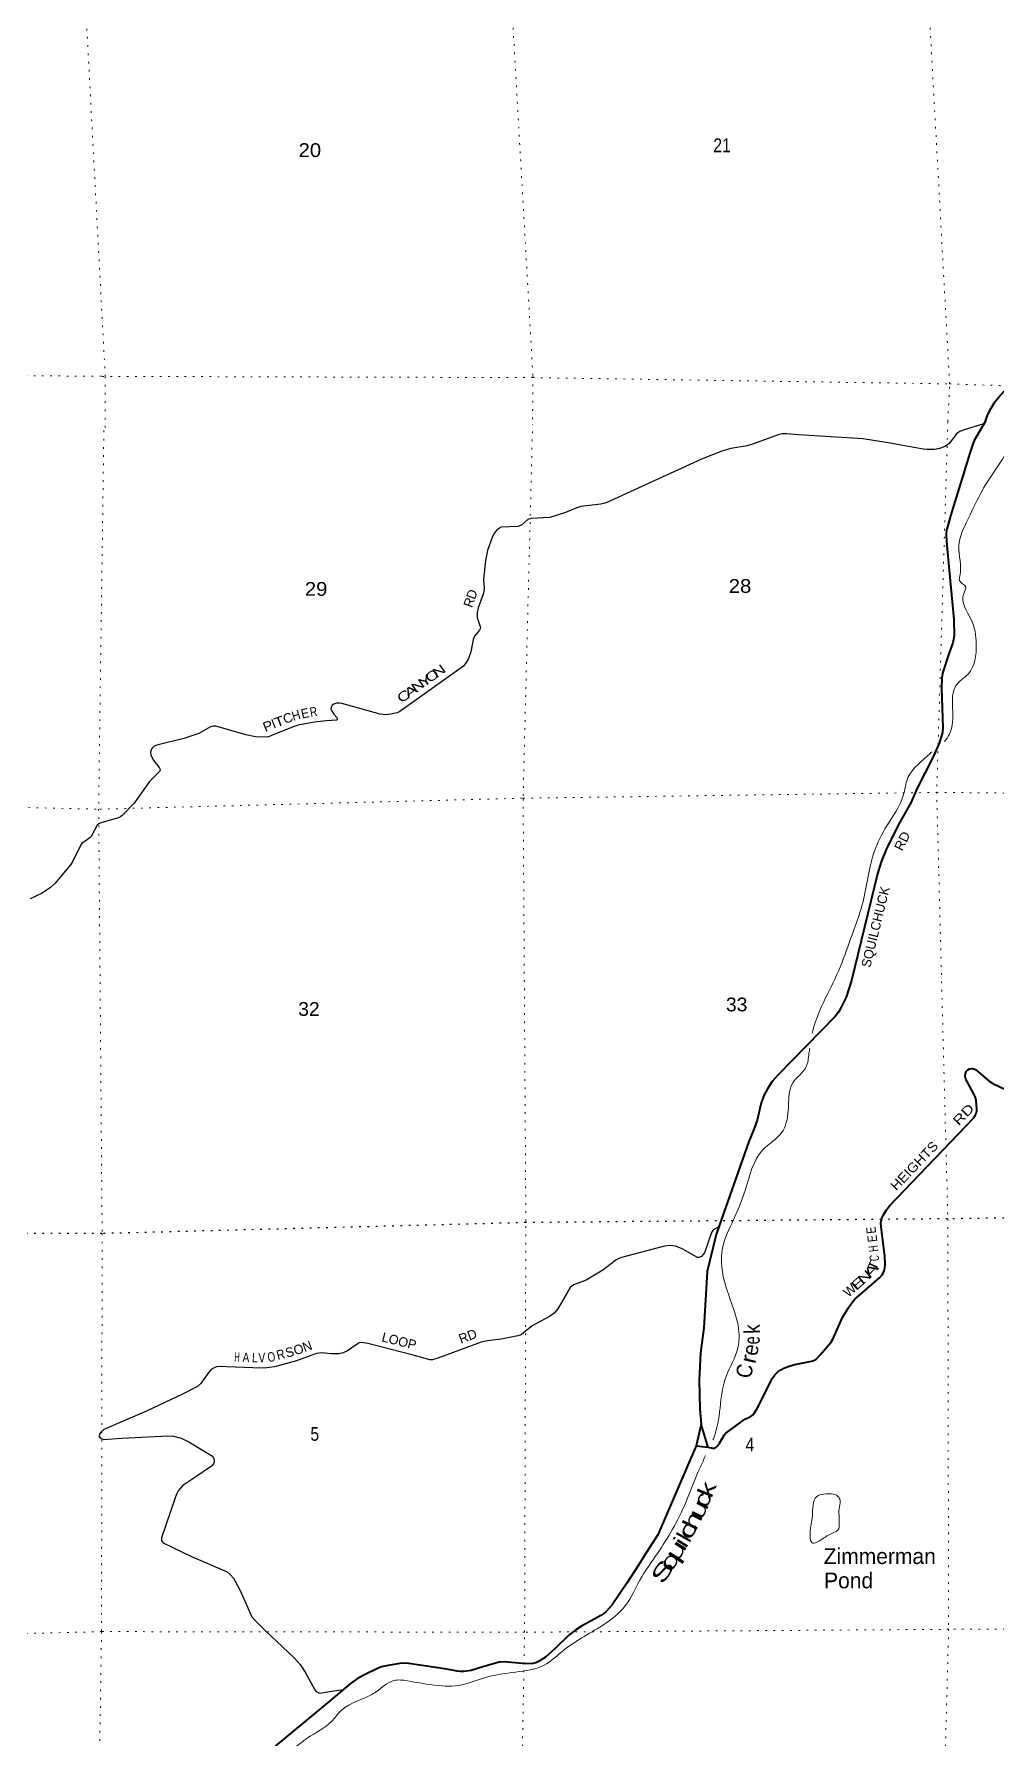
# Model space of a CAD drawing. Header units: feet. Extents: x -8 to 250644, y -192250 to 1368.
# Drawn here: x 157284 to 169533, y -61985 to -40292 of the extents above; entities that cross this region are included whole.
import ezdxf
from ezdxf.enums import TextEntityAlignment as Align

# ---------------------------------------------------------------- set-up
doc = ezdxf.new("R2010")
doc.units = ezdxf.units.FT
doc.header["$LTSCALE"] = 70
doc.linetypes.add('DOTTED', pattern=[1.5, 0.3, -1.2])
for name, color, linetype, lineweight in [('26', 7, 'Continuous', 40), ('29', 7, 'Continuous', 25), ('39', 7, 'Continuous', 13), ('6', 7, 'DOTTED', 25), ('7', 7, 'DOTTED', 13)]:
    doc.layers.add(name, color=color, linetype=linetype, lineweight=lineweight)
for name, color, linetype in [('27', 7, 'Continuous'), ('30', 7, 'Continuous'), ('41', 7, 'Continuous')]:
    doc.layers.add(name, color=color, linetype=linetype)

msp = doc.modelspace()

# ---------------------------------------------------------------- linework, layer by layer
at = {"layer": '26'}
msp.add_line((165857.75, -58275.52), (165769.77, -57980.42), dxfattribs=at)
for points in [[(169385.96, -45218), (169414.85, -45142.68), (169459.14, -45053.02), (169512.57, -44968.47), (169574.53, -44889.98), (169644.37, -44818.39), (169721.3, -44754.49), (169804.49, -44698.99), (169880.15, -44658.53), (170147.58, -44438.46), (170390.55, -44191.64), (170501.74, -44058), (170522.66, -44032.85), (170541.67, -44008), (170914.59, -43520.34), (171084.98, -43256.01), (171101.13, -43230.95), (171114.42, -43206.01), (171358.51, -42747.8), (172026.29, -41550.66), (172846.72, -40088.54)], [(169385.96, -45218), (169245.47, -45462.1), (169221.21, -45521.47), (169187.05, -45626.01), (168948.82, -46408.67), (168896.65, -46590.64), (168887.94, -46634.15), (168887.94, -46674.17), (168897.08, -46798.16), (168984.67, -47742.03), (168989.06, -47943.46), (168982.37, -47995.83), (168973.48, -48035.85), (168925.3, -48165.87), (168845.7, -48410.64), (168831.29, -48480.48), (168830.04, -48618.36), (168845.95, -49113.81), (168841.28, -49177.43), (168830.17, -49221.9), (168800.02, -49313.84), (168721.63, -49490.09), (168517.08, -49887.5), (168438.8, -50073.82), (168281.08, -50347.75), (168125.92, -50667.99), (168061.44, -50822.56), (168014.9, -50977.62), (167682.86, -52335.65), (167613.75, -52546.61), (167551.54, -52675.56), (167515.99, -52735.58), (167474.98, -52791.53), (166741.45, -53541.97), (166672.82, -53621.51), (166614.7, -53712.76), (166572.84, -53790.47), (166532.33, -53893.09), (166483.96, -54110.6), (166445.61, -54216.52), (166379.19, -54384.57), (166024.8, -55382.21), (165960.58, -55566.35), (165847.43, -56037.19), (165803.59, -56755), (165763.07, -57071.82), (165747.07, -57420.58), (165753.38, -57785.18), (165769.77, -57980.42)], [(165859.74, -58273.48), (165916.56, -58283.84), (165946.38, -58284.51), (165957.37, -58278.73), (165977.78, -58255.76), (166005.84, -58220.03), (166063.12, -58117.86), (166070.88, -58109), (166086.19, -58094.97), (166290.37, -57939.79), (166332.98, -57913.11), (166394.36, -57886.13), (166424.81, -57864.61), (166450.32, -57835.26), (166487.55, -57770.14), (166678.28, -57395.07), (166709.87, -57353.5), (166747.49, -57314.58), (166782.57, -57288.42), (166823.63, -57266.35), (166890.98, -57242.47), (166963.94, -57222.32), (167174.68, -57179.44), (167206, -57171.01), (167234.06, -57153.14), (167286.38, -57097.48), (167418.99, -56941.3), (167446.99, -56898.06), (167568.48, -56622.56), (167639, -56502.94), (167686.18, -56434.02), (167726.7, -56390.93), (168039.34, -56117.12), (168071.35, -56080.53), (168084.11, -56060.11), (168098.14, -56028.2), (168106.28, -55993.39), (168109.61, -55946.53), (168106.48, -55840.26), (168059.84, -55468.09), (168057.96, -55420.11), (168063.07, -55381.82), (168069.44, -55358.85), (168091.12, -55316.74), (168126.84, -55254.21), (168165.36, -55202.86), (169236.59, -54085.62), (169257.47, -54053.96), (169268.31, -54025.25), (169276.6, -53993.98), (169279.39, -53962.19), (169268.31, -53864.45), (169258.75, -53824.25), (169243.1, -53785.33), (169138.18, -53589.16), (169128.66, -53554.98), (169133.12, -53517.33), (169143.96, -53491.17), (169164.96, -53471.98), (169186.05, -53460.54), (169214.74, -53453.53), (169237.07, -53456.71), (169261.47, -53466.76), (169434.24, -53615.76), (169479.39, -53643.03), (169723.66, -53761.31)], [(165769.77, -57980.42), (165708.65, -58257.2), (165859.74, -58273.48)], [(165708.65, -58257.2), (165220.82, -59389.63), (165102.47, -59570.23), (164974.09, -59773.28), (164825.91, -60002.77), (164638.02, -60277.07), (164561.44, -60363.35), (164533.38, -60388.87), (164494.8, -60415.84), (164247.7, -60552.22), (164176.28, -60595.61), (164091.3, -60662.56), (163914.27, -60833.97), (163791.11, -60942.73), (163708.95, -60995.66), (163668.67, -61016.74), (163627.86, -61024.4), (163538.32, -61027.97), (163262.4, -61003.14), (163201.88, -61009.09), (162993.58, -61068.9), (162846.05, -61112.45), (162752.83, -61126.25), (162700.65, -61125.21), (162664.94, -61122.66), (162535.22, -61098.69), (162075.66, -61027.76), (162019.59, -61023.12), (161937.97, -61025.67), (161788.24, -61051.43), (161705.85, -61069.06), (161644.63, -61092.03), (161505.84, -61159.66), (161397.21, -61217.1), (161307.93, -61280.91), (161063.07, -61487.45), (160104.71, -62280.94)]]:
    msp.add_lwpolyline(points, dxfattribs=at)
at = {"layer": '29'}
for points in [[(169366.09, -45252.52), (169118.26, -45327.51), (169062.02, -45349.39), (169024.39, -45376.05), (168924.55, -45499.46), (168877.47, -45534.78), (168808.95, -45565.11), (168733.97, -45577.62), (168646.49, -45577.62), (168594.53, -45574.36), (168173.62, -45498.83), (167833.32, -45442.47), (167010.71, -45389.8), (166859.37, -45379.09), (166803.13, -45379.09), (166749.47, -45392.89), (166437.58, -45504.15), (166355.1, -45530.4), (166147.02, -45566.67), (166034.3, -45598.6), (165776.19, -45700.28), (164562.99, -46254.47), (164492.41, -46275), (164239.5, -46304.16), (164188.07, -46320.13), (164045.4, -46378.91), (163845.13, -46441.66), (163606.95, -46454.56), (163564.05, -46467.12), (163488.22, -46535.85), (163444.5, -46559.11), (163227.54, -46567.72), (163197.66, -46582.74), (163163.29, -46610.88), (163135.17, -46645.27), (163114.32, -46685.79), (163053.94, -46864.11), (163025.31, -46988.76), (163001.95, -47232.57), (163010.2, -47344.01), (162999.9, -47405.69), (162931.67, -47591.67), (162919.59, -47653.52), (162923.01, -47714.55), (162960.21, -47828.6), (162963.33, -47850.48), (162950.97, -47875.24), (162885.23, -47953.65), (162867.91, -47994.97), (162839.55, -48152.3), (162810.24, -48238.15), (162782.12, -48288.17), (162745.15, -48334.56), (161937.71, -48909.69), (161904.18, -48927.51), (161880.74, -48934.54), (161821.38, -48947.05), (161752.65, -48953.3), (161684.87, -48944.88), (161199.64, -48811.05), (161168.39, -48804.8), (161132.61, -48806.5), (161098.1, -48818.09), (161077.79, -48832.93), (161062.17, -48854.82), (161061.11, -48881.81), (161074.67, -48913.44), (161098.01, -48945.78), (161137.15, -48989.25), (161140.27, -49008.01), (161138.72, -49018.18), (161131.06, -49023.89), (161004.5, -49029.41), (160882.53, -49041.62)], [(160882.53, -49041.62), (160805.97, -49054.9), (160643.38, -49086.01), (160593.52, -49101.8), (160263.19, -49233.42), (160193.6, -49239.36), (160099.87, -49233.11), (159979.52, -49208.59), (159596.86, -49100.24), (159562.49, -49100.24), (159530.15, -49105.22), (159378.41, -49193.56), (159190.18, -49254.16), (158843.9, -49339.41), (158811.45, -49353.23), (158786.1, -49376.92), (158767.35, -49408.19), (158764.23, -49439.45), (158770.55, -49468.44), (158803.28, -49531.68), (158823.85, -49560.4), (158876.7, -49622.34), (158887.17, -49650.22), (158884.51, -49669.24), (158750.23, -49802.8), (158556.38, -50076.81), (158403.36, -50235.11), (158387.74, -50249.17), (158359.54, -50264.31), (158193.27, -50312.57), (158125.3, -50332.02), (158108.11, -50339.84), (158087.24, -50356.09), (158011.26, -50500.85), (157994.65, -50520.22), (157892.96, -50591.86), (157875.35, -50614.96), (157782.85, -50806.52), (157750.37, -50856.46), (157638.28, -50995.41), (157550.41, -51097.97), (157489.37, -51156.18), (157378.57, -51229.28), (157234.85, -51294.93)], [(165994.19, -55469.99), (165939.18, -55498.47), (165920.43, -55517.23), (165904.02, -55539), (165812.54, -55801.74), (165773.58, -55848.62), (165745.46, -55861.13), (165722.75, -55859.16), (165528.56, -55748.74), (165448.65, -55714.19), (165376.79, -55704.81), (165305.06, -55713.14), (164758.17, -55858), (164714.43, -55876.76), (164684.04, -55891.57), (164518.69, -56020.33), (164307.07, -56145.61), (164145.79, -56206.6), (164105.16, -56240.58), (163992.79, -56433.12), (163945.83, -56512.99), (163898.97, -56569.26), (163842.05, -56610.01), (163620.32, -56729.37), (163508.42, -56819.38), (163480.3, -56842.82), (163438.87, -56856.3), (163226.29, -56897.06), (163052.26, -56917.86), (162971.49, -56936.3), (162421.14, -57141.4), (162352.4, -57160.16), (162316.83, -57161.42), (162125.26, -57105.32), (161530.69, -56953.81), (161449.46, -56941.31), (161418.21, -56946), (161394.08, -56963.01), (161270.4, -57044.98), (161218.25, -57071.06), (161158.89, -57083.56), (161063.85, -57085.67), (160940.18, -57074.19), (160874.89, -57081.87), (160690.76, -57150.46), (160621.5, -57174.23), (160342.18, -57249.18), (160246.58, -57264.9), (160181.59, -57267.19), (159618.62, -57247.68), (159574.84, -57261.77), (159537.34, -57285.22), (159508.87, -57317.41), (159406.12, -57463.43), (159362.23, -57500.29), (159170.38, -57597.16), (158724.61, -57809.74), (158172.62, -58049.75), (158134.5, -58080.9), (158117.02, -58108.77), (158112.63, -58137.17), (158128.26, -58159.06), (158166, -58174.61), (158400.98, -58159.76), (158987.5, -58128.67), (159059.32, -58130.92), (159153.05, -58159.06), (159253.67, -58206.03), (159555.18, -58385.62), (159574.84, -58423.25), (159574.84, -58460.76), (159568.59, -58482.65), (159540.54, -58512.6), (159343.13, -58649.78), (159175.58, -58762.47), (159115.56, -58829.68), (159093.69, -58870.32), (159072.98, -58930.74), (158903.1, -59426.82), (158903.1, -59464.34), (158924.55, -59488.01), (159286.3, -59662.86), (159738.72, -59858.78), (159784.17, -59897.36), (159821.67, -59941.13), (159900.11, -60088.34), (160052.87, -60430.42), (160087.34, -60470.55), (160225.52, -60603.77), (160593.27, -60953.66), (160668.36, -61038.51), (160734.04, -61137.17), (160855.14, -61359.15), (160874.57, -61382.42), (160896.44, -61394.92), (160915.19, -61401.18), (160946.05, -61400.34), (161040.31, -61383.13), (161220.54, -61354.63)]]:
    msp.add_lwpolyline(points, dxfattribs=at)
at = {"layer": '39'}
for points in [[(169806.41, -45214.75), (169662.7, -45592.15), (169400.48, -46006.84), (169163.07, -46469.56), (169048.77, -46803.64), (169062.02, -47188.4), (169056.74, -47244.9), (169136.37, -47326.45), (169111.34, -47411.43), (169202.27, -47732.66), (169271.07, -48056.2), (169165.45, -48436.52), (169014.32, -48577.63), (168969.97, -48872.48), (168928.1, -49201.55), (168865.02, -49294.55)], [(168703.95, -49424.93), (168683.69, -49444.69), (168401.91, -49752.82), (168342.57, -49981.36), (168132.31, -50367.13), (167973.64, -50695.77), (167819.64, -51370.99), (167689.87, -51751.64), (167538.4, -52166.84), (167190.86, -52973.66), (167182.52, -53006.52)], [(167153.27, -53194.96), (167142.43, -53264.53), (167106.43, -53432.3), (166936.03, -53638.16), (166878.38, -53991.63), (166793.55, -54270.9), (166556.84, -54487.73), (166330.23, -55004.72), (166184.19, -55373.49), (166042.08, -55736.17), (166082.89, -56223.34), (166232.04, -56680.82), (166238.48, -57009.24), (166088.32, -57372.02), (165925.87, -58166.26), (165920.07, -58180.13)], [(165827.49, -58379.14), (165761.51, -58521.18), (165552.86, -59025.83), (165186.95, -59665.63), (165019.16, -59915.79), (164800.79, -60297.64), (164546.05, -60520.76), (164028.96, -60850.23), (163765.86, -61051.3), (163408.56, -61134.74), (163040.93, -61200.18), (162726.1, -61297.15), (162034.71, -61246.05), (161859.47, -61242.38), (161635.89, -61386.49), (161188.06, -61626.33), (161069.08, -61762.98), (160763.82, -61972.68), (160578.46, -62114.25), (160059.43, -62449.79), (159988.63, -62503.16)], [(167528.21, -59170.38), (167524.65, -59055.55), (167539.45, -58958.61), (167520.68, -58910.5), (167359.02, -58868.35), (167240.64, -58900.18), (167185.57, -59146.8), (167156.27, -59362.85), (167182.14, -59489.46), (167310.37, -59441.37), (167432.25, -59371.2), (167524.05, -59309.5), (167525.17, -59242.97), (167528.21, -59170.38)]]:
    msp.add_spline(points, degree=3, dxfattribs=at)
at = {"layer": '6'}
msp.add_lwpolyline([(186931.63, -54928.15), (184620.35, -54992.76), (179322.72, -55020.18), (174243.94, -55298.58), (168904.58, -55366.87), (163540.79, -55415.35), (158146, -55554.93), (155779.21, -55547.67)], dxfattribs=at)
at = {"layer": '7'}
for points in [[(158188.81, -45299.02), (158189.09, -44648.47), (157901.16, -39194.48), (158131.72, -33499.5), (157953.92, -28044.76), (157778.49, -22380.76), (157614.67, -17201.67), (157631.51, -12052.29), (157631.56, -11837.5)], [(162954.9, -15155.66), (162957.23, -17114.98), (163037.58, -22508.36), (163143.64, -27668.93), (163162.89, -33174.01), (163276.65, -38429.91), (163630.31, -44644.3), (163625.65, -45260.37)], [(168908.98, -45221.57), (168931.43, -44742.83), (168587.43, -38451.87), (168575.96, -37932.89)], [(155704.52, -44626.77), (158149.53, -44646.79), (163627.74, -44663.22), (168928.84, -44742.83), (170417.41, -44791.34)], [(158171.2, -45336.68), (158105.3, -50152.28), (158150, -55552.86), (158141.89, -60621.62), (158057.82, -66029.99), (158062.28, -66320.75)], [(163740.95, -86803.9), (163638.37, -81742.79), (163497.08, -76347.55), (163311.89, -71279.39), (163422, -65860.59), (163524.54, -60627.31), (163540.54, -55397.21), (163505.77, -49986.42), (163625.65, -45260.37)], [(168908.98, -45221.57), (168766.81, -49933.3), (168908.64, -55368.83), (168918.7, -60590.52), (168782.17, -65693.26), (168803.88, -71180.81), (168873.12, -76609.27), (168891.61, -77516.6)], [(155741.77, -50103.65), (158119.42, -50154.11), (163506.15, -50014.63), (168766.92, -49941.36), (174139.46, -49989.9), (179386.25, -49731), (184655.01, -49653.58), (186891.69, -49628.66)], [(182440.26, -60324.01), (179314.94, -60411.4), (174254.66, -60568.62), (168918.7, -60590.52), (163524.54, -60627.31), (158143.88, -60619.58), (155814.51, -60678.44)]]:
    msp.add_lwpolyline(points, dxfattribs=at)

# ---------------------------------------------------------------- texts
at = {"layer": '27'}
for s, rotation, width, p in [('RD', 64.149, 1.05, (168329.38, -50694.89)), ('RD', 46.204, 1.3, (169046.91, -54189.54)), ('HEIGHTS', 46.204, 1.1, (168254.38, -55017.01))]:
    msp.add_text(s, height=120, rotation=rotation, dxfattribs=dict(at, width=width)).set_placement(p)
msp.add_text('SQUILCHUCK', height=120, rotation=76.261, dxfattribs=at).set_placement((167921.61, -52177.53))
for s, rotation, width, p in [('E', 97.143, 0.85, (167992.06, -55503.76)), ('E', 97.143, 0.85, (168007.11, -55610.05)), ('H', 97.143, 0.7, (168022.16, -55739.3)), ('T', 65.766, 1.35, (168015.46, -55985.23)), ('C', 88.687, 0.65, (168032.59, -55867.56)), ('E', 41.212, 1.7, (167806.44, -56229.18)), ('N', 41.212, 1.55, (167890.59, -56154.06)), ('A', 46.712, 1.8, (167974.32, -56066.97))]:
    msp.add_text(s, height=120, rotation=rotation, dxfattribs=dict(at, width=width)).set_placement(p, align=Align.CENTER)
msp.add_text('W', height=120, rotation=41.212, dxfattribs=at).set_placement((167699.74, -56322.64), align=Align.CENTER)
at = {"layer": '30'}
for s, rotation, p in [('R', 69.854, (162874.52, -47544.21)), ('D', 69.854, (162910.79, -47439.95)), ('I', 21.725, (160352.1, -49122.64)), ('LOOP', 345.704, (161914.02, -56979.25)), ('RD', 20.439, (162822.36, -56917.17)), ('S', 15.02, (160549.98, -57121.17)), ('O', 18.942, (160667.69, -57084.56)), ('N', 20.431, (160779.89, -57044.46))]:
    msp.add_text(s, height=120, rotation=rotation, dxfattribs=at).set_placement(p, align=Align.CENTER)
for s, rotation, width, p in [('N', 35.462, 1.4, (162469.07, -48445.26)), ('N', 35.462, 1.4, (162200.57, -48632.01)), ('Y', 35.462, 1.5, (162297.24, -48568.51)), ('O', 35.462, 1.3, (162380.6, -48506.48)), ('C', 35.462, 1.4, (162020.53, -48763.79)), ('A', 35.462, 1.55, (162108.99, -48702.6)), ('T', 20.725, 1.3, (160424.69, -49093.82)), ('C', 21.725, 1.05, (160534.34, -49050.03)), ('H', 16.572, 0.9, (160633.63, -49017.46)), ('E', 11.832, 0.95, (160743.36, -48992.66)), ('R', 9.841, 0.8, (160849.92, -48974.88)), ('P', 21.725, 1.15, (160280.51, -49151.17)), ('R', 15.02, 0.9, (160436.84, -57150.7)), ('H', 358.015, 0.6, (159863.93, -57186.14)), ('A', 358.015, 0.8, (159977.78, -57190.08)), ('L', 358.015, 0.8, (160090.68, -57194)), ('V', 2.018, 0.8, (160184.05, -57193.37)), ('O', 9.338, 0.8, (160312.46, -57182.61))]:
    msp.add_text(s, height=120, rotation=rotation, dxfattribs=dict(at, width=width)).set_placement(p, align=Align.CENTER)
at = {"layer": '41'}
for s, rotation, width, p in [('k', 91.774, 0.9, (166518.32, -56767.26)), ('e', 79.614, 0.95, (166495.19, -57050.62)), ('e', 89.932, 0.7, (166515.33, -56912.65)), ('C', 79.98, 0.9, (166420.55, -57320.64)), ('r', 76.687, 1.15, (166467.75, -57171.81)), ('k', 68.004, 1.4, (165935.64, -58846.07)), ('u', 63.307, 1.55, (165825.08, -59107.71)), ('c', 67.973, 1.4, (165878.61, -58975.37)), ('h', 63.307, 1.45, (165749.24, -59251.6)), ('i', 58.14, 1.35, (165597.28, -59535.83)), ('l', 60.281, 1.2, (165637.51, -59469.73)), ('c', 60.281, 1.65, (165684.22, -59372.99)), ('q', 56.335, 1.7, (165453.05, -59771.22)), ('u', 58.14, 1.7, (165533.7, -59638.15)), ('S', 55.963, 1.65, (165360.7, -59910.38))]:
    msp.add_text(s, height=200, rotation=rotation, dxfattribs=dict(at, width=width)).set_placement(p, align=Align.CENTER)
for s, p in [('Zimmerman', (167329.64, -59759.94)), ('Pond', (167333.88, -60068.5))]:
    msp.add_text(s, height=200, dxfattribs=at).set_placement(p)
at = {"layer": '7'}
for s, height, width, p in [('21', 176, 0.85, (165924.82, -41794.31)), ('20', 176, 1.1, (160648.04, -41856.61)), ('29', 175, 1.1, (160728.9, -47439.62)), ('28', 175, 1.1, (166121.97, -47401.91)), ('32', 175, 1.05, (160644.43, -52784.45)), ('33', 175, 1.05, (166085.81, -52726.89)), ('5', 175, 0.85, (160799.37, -58191.36)), ('4', 175, 0.85, (166335.54, -58326.17))]:
    msp.add_text(s, height=height, dxfattribs=dict(at, width=width)).set_placement(p)

doc.saveas('drawing.dxf')
